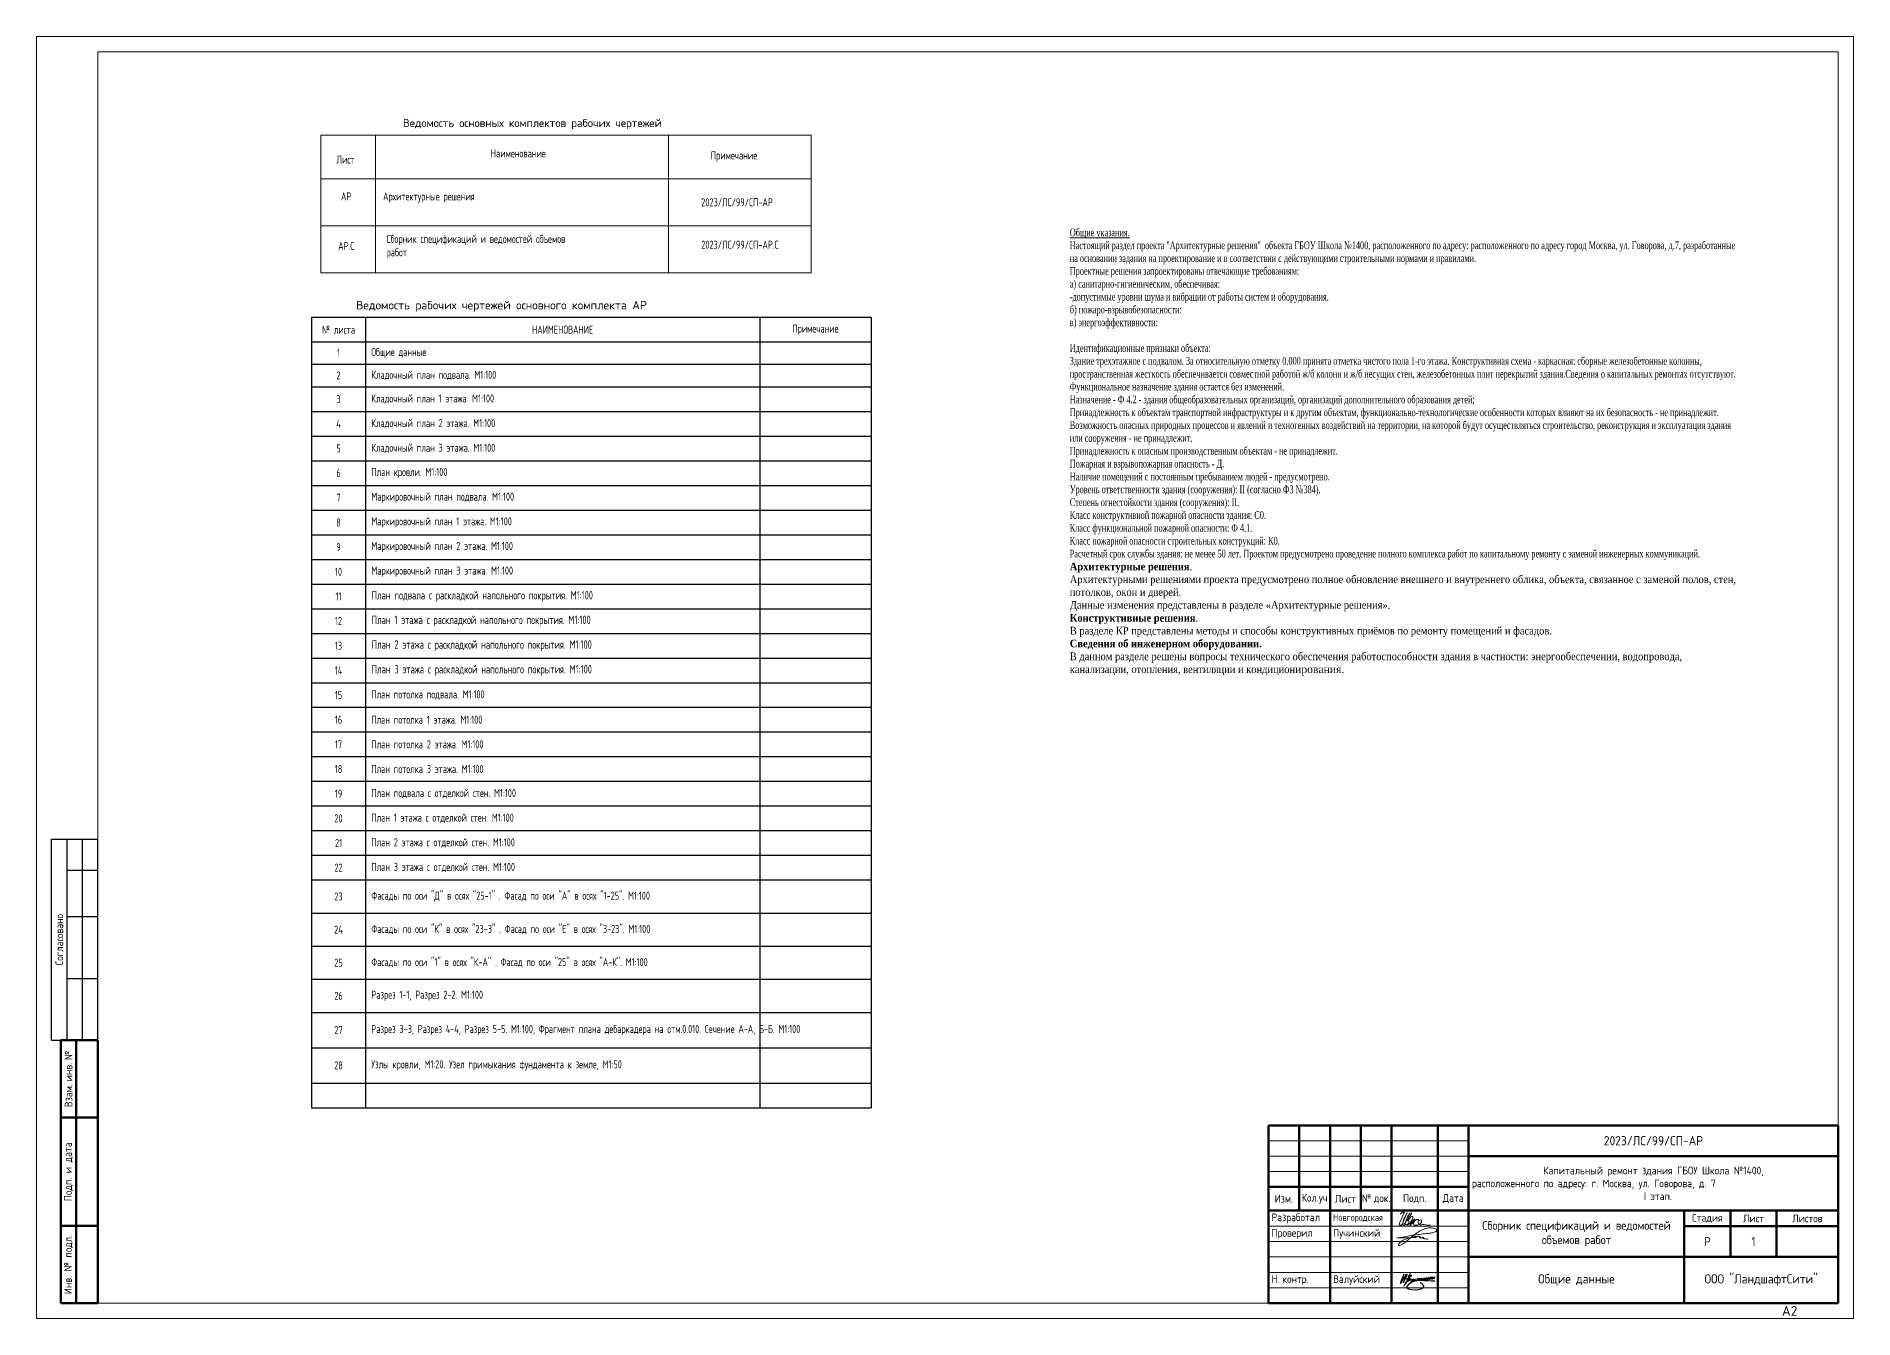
# Model space of a CAD drawing. Header units: millimetres. Extents: x 77165 to 11476408, y -193619 to 1121001.
# Drawn here: x 114698 to 173698, y 344382 to 385984 of the extents above; entities that cross this region are included whole.
import ezdxf

# ---------------------------------------------------------------- set-up
doc = ezdxf.new("R2010")
doc.units = ezdxf.units.MM
doc.layers.add('Элементы узлов', color=7, linetype='Continuous', lineweight=9)
doc.styles.add('ISOCPEUR', font='isocpeur.ttf', dxfattribs={"width": 0.7, "height": 270})
doc.styles.add('ISOCPEUR_11', font='isocpeur.ttf', dxfattribs={"height": 3.5})
doc.styles.add('ISOCPEUR_2', font='isocpeur.ttf', dxfattribs={"width": 0.9, "height": 300})
doc.styles.add('Гост А', font='isocpeur.ttf', dxfattribs={"width": 0.9, "height": 2.5})

# ---------------------------------------------------------------- blocks, each defined once
blk = doc.blocks.new('*T639')
at = {"layer": 'Элементы узлов', "color": 0, "linetype": 'ByBlock', "lineweight": -2, "ltscale": 100, "transparency": 16777216}
for p, q in [((0, 0), (18170, 0)), ((0, 0), (0, -25645)), ((1758, 0), (1758, -25645)), ((14555, 0), (14555, -25645)), ((18170, 0), (18170, -25645)), ((0, -801), (18170, -801)), ((0, -1522), (18170, -1522)), ((0, -2254), (18170, -2254)), ((0, -3054), (18170, -3054)), ((0, -3854), (18170, -3854)), ((0, -4654), (18170, -4654)), ((0, -5454), (18170, -5454)), ((0, -6254), (18170, -6254)), ((0, -7054), (18170, -7054)), ((0, -7854), (18170, -7854)), ((0, -8654), (18170, -8654)), ((0, -9454), (18170, -9454)), ((0, -10254), (18170, -10254)), ((0, -11054), (18170, -11054)), ((0, -11854), (18170, -11854)), ((0, -12654), (18170, -12654)), ((0, -13454), (18170, -13454)), ((0, -14254), (18170, -14254)), ((0, -15054), (18170, -15054)), ((0, -15854), (18170, -15854)), ((0, -16654), (18170, -16654)), ((0, -17454), (18170, -17454)), ((0, -18254), (18170, -18254)), ((0, -19328), (18170, -19328)), ((0, -20402), (18170, -20402)), ((0, -21477), (18170, -21477)), ((0, -22551), (18170, -22551)), ((0, -23698), (18170, -23698)), ((0, -24845), (18170, -24845)), ((0, -25645), (18170, -25645))]:
    blk.add_line(p, q, dxfattribs=at)
at = {"layer": 'Элементы узлов', "color": 0, "lineweight": 0, "ltscale": 100, "transparency": 16777216, "style": 'ISOCPEUR'}
for s, insert, char_height, width, attachment_point in [('№ листа', (879, -401), 259.7, 1649.81, 5), ('НАИМЕНОВАНИЕ', (8157, -401), 259.75, 12688.43, 5), ('Примечание ', (16363, -401), 259.75, 3505.47, 5), ('1', (879, -1161), 260, 1649.81, 5), ('Общие данные', (1945, -1161), 259.75, 12423.01, 4), ('2', (879, -1888), 260, 1649.81, 5), ('Кладочный план подвала. М1:100', (1945, -1888), 259.75, 12423.01, 4), ('3', (879, -2654), 260, 1649.81, 5), ('Кладочный план 1 этажа. М1:100', (1945, -2654), 259.75, 12423.01, 4), ('4', (879, -3454), 260, 1649.81, 5), ('Кладочный план 2 этажа. М1:100', (1945, -3454), 259.75, 12423.01, 4), ('5', (879, -4254), 260, 1649.81, 5), ('Кладочный план 3 этажа. М1:100', (1945, -4254), 259.75, 12423.01, 4), ('6', (879, -5054), 260, 1649.81, 5), ('План кровли. М1:100', (1945, -5054), 259.75, 12423.01, 4), ('7', (879, -5854), 260, 1649.81, 5), ('Маркировочный план подвала. М1:100', (1945, -5854), 259.75, 12423.01, 4), ('Маркировочный план 1 этажа. М1:100', (1945, -6654), 259.75, 12423.01, 4), ('8', (879, -6654), 260, 1649.81, 5), ('9', (879, -7454), 260, 1649.81, 5), ('Маркировочный план 2 этажа. М1:100', (1945, -7454), 259.75, 12423.01, 4), ('10', (879, -8254), 259.7, 1649.81, 5), ('Маркировочный план 3 этажа. М1:100', (1945, -8254), 259.75, 12423.01, 4), ('11', (879, -9054), 259.7, 1649.81, 5), ('План подвала с раскладкой напольного покрытия. М1:100', (1956, -9054), 275, 12401.04, 4), ('12', (879, -9854), 259.7, 1649.81, 5), ('План 1 этажа с раскладкой напольного покрытия. М1:100', (1956, -9854), 275, 12401.04, 4), ('13', (879, -10654), 259.7, 1649.81, 5), ('План 2 этажа с раскладкой напольного покрытия. М1:100', (1956, -10654), 275, 12401.04, 4), ('14', (879, -11454), 259.7, 1649.81, 5), ('План 3 этажа с раскладкой напольного покрытия. М1:100', (1956, -11454), 275, 12401.04, 4), ('15', (879, -12254), 259.7, 1649.81, 5), ('План потолка подвала. М1:100', (1945, -12254), 259.75, 12423.01, 4), ('16', (879, -13054), 259.7, 1649.81, 5), ('План потолка 1 этажа. М1:100', (1945, -13054), 259.75, 12423.01, 4), ('17', (879, -13854), 259.7, 1649.81, 5), ('План потолка 2 этажа. М1:100', (1945, -13854), 259.75, 12423.01, 4), ('18', (879, -14654), 259.7, 1649.81, 5), ('План потолка 3 этажа. М1:100', (1945, -14654), 259.75, 12423.01, 4), ('19', (879, -15454), 259.7, 1649.81, 5), ('План подвала с отделкой стен. М1:100', (1945, -15454), 259.75, 12423.01, 4), ('20', (879, -16254), 259.7, 1649.81, 5), ('План 1 этажа с отделкой стен. М1:100', (1945, -16254), 259.75, 12423.01, 4), ('21', (879, -17054), 259.7, 1649.81, 5), ('План 2 этажа с отделкой стен. М1:100', (1945, -17054), 259.75, 12423.01, 4), ('22', (879, -17854), 259.7, 1649.81, 5), ('План 3 этажа с отделкой стен. М1:100', (1945, -17854), 259.75, 12423.01, 4), ('23', (879, -18791), 259.7, 1649.81, 5), ('Фасады по оси "Д" в осях "25-1" . Фасад по оси "А" в осях "1-25". М1:100', (1945, -18791), 259.75, 12423.01, 4), ('24', (879, -19865), 259.7, 1649.81, 5), ('Фасады по оси "К" в осях "23-3" . Фасад по оси "Е" в осях "3-23". М1:100', (1945, -19865), 259.75, 12423.01, 4), ('25', (879, -20939), 259.7, 1649.81, 5), ('Фасады по оси "1" в осях "К-А" . Фасад по оси "25" в осях "А-К". М1:100', (1945, -20939), 259.75, 12423.01, 4), ('26', (879, -22014), 259.7, 1649.81, 5), ('Разрез 1-1, Разрез 2-2. М1:100', (1945, -22014), 259.75, 12423.01, 4), ('27', (879, -23124), 259.7, 1649.81, 5), ('Разрез 3-3, Разрез 4-4, Разрез 5-5. М1:100, Фрагмент плана дебаркадера на отм.0.010. Сечение А-А, Б-Б. М1:100', (1945, -23124), 259.748, 12423.01, 4), ('28', (879, -24272), 259.7, 1649.81, 5), ('Узлы кровли, М1:20. Узел примыкания фундамента к земле, М1:50', (1945, -24272), 259.75, 12423.01, 4)]:
    blk.add_mtext(s, dxfattribs=dict(at, insert=insert, char_height=char_height, width=width, attachment_point=attachment_point))
blk = doc.blocks.new('*T640')
at = {"layer": 'Элементы узлов', "color": 0, "lineweight": 53, "ltscale": 100, "transparency": 16777216}
for p, q in [((0, 0), (0, 8531)), ((0, 8531), (1204, 8531)), ((502, 0), (502, 8531)), ((1204, 0), (1204, 8531)), ((0, 6022), (1204, 6022)), ((0, 2509), (1204, 2509)), ((0, 0), (1204, 0))]:
    blk.add_line(p, q, dxfattribs=at)
at = {"layer": 'Элементы узлов', "color": 7, "ltscale": 100, "transparency": 16777216, "char_height": 250.92, "attachment_point": 5, "rotation": 90, "style": 'ISOCPEUR_2'}
for s, insert, width in [('Взам.{\\fArial|b0|i0|c0|p34;\\~}инв.{\\fArial|b0|i0|c0|p34;\\~}№', (251, 7277), 2408.79), ('Подп. и дата', (251, 4266), 3412.45), ('Инв. № подл.', (251, 1255), 2408.79)]:
    blk.add_mtext(s, dxfattribs=dict(at, insert=insert, width=width))
blk = doc.blocks.new('*T641')
at = {"layer": 'Элементы узлов', "color": 0, "linetype": 'ByBlock', "lineweight": 25, "ltscale": 100, "transparency": 16777216}
for p, q in [((0, 0), (0, 6524)), ((0, 6524), (1505, 6524)), ((502, 0), (502, 6524)), ((1004, 0), (1004, 6524)), ((1505, 0), (1505, 6524)), ((502, 5520), (1505, 5520)), ((502, 4015), (1505, 4015)), ((502, 2007), (1505, 2007)), ((0, 0), (1505, 0))]:
    blk.add_line(p, q, dxfattribs=at)
at = {"layer": 'Элементы узлов', "color": 7, "ltscale": 100, "transparency": 16777216, "insert": (251, 3262), "char_height": 250.92, "width": 6423.44, "attachment_point": 5, "rotation": 90, "style": 'ISOCPEUR_2'}
blk.add_mtext('Согласовано', dxfattribs=at)
blk = doc.blocks.new('*T642')
at = {"layer": 'Элементы узлов', "color": 0, "linetype": 'ByBlock', "lineweight": 53, "ltscale": 100, "transparency": 16777216}
for p, q in [((0, 0), (18500, 0)), ((0, 0), (0, -5771)), ((1000, 0), (1000, -2767)), ((2000, 0), (2000, -5771)), ((3000, 0), (3000, -2767)), ((4000, 0), (4000, -5771)), ((5500, 0), (5500, -5771)), ((6500, 0), (6500, -5771)), ((18500, 0), (18500, -5771)), ((6500, -1000), (18500, -1000)), ((0, -2000), (6500, -2000)), ((0, -2767), (18500, -2767)), ((13500, -2767), (13500, -5771)), ((15000, -2767), (15000, -4271)), ((16500, -2767), (16500, -4271)), ((13500, -3271), (18500, -3271)), ((6500, -4271), (18500, -4271)), ((0, -5771), (18500, -5771))]:
    blk.add_line(p, q, dxfattribs=at)
at = {"layer": 'Элементы узлов', "color": 0, "linetype": 'ByBlock', "ltscale": 100, "transparency": 16777216}
for p, q in [((0, -500), (6500, -500)), ((0, -1000), (6500, -1000)), ((0, -1500), (6500, -1500)), ((0, -3271), (6500, -3271)), ((0, -3771), (6500, -3771)), ((0, -4271), (6500, -4271)), ((0, -4771), (6500, -4771)), ((0, -5271), (6500, -5271))]:
    blk.add_line(p, q, dxfattribs=at)
at = {"layer": 'Элементы узлов', "color": 7, "ltscale": 100, "transparency": 16777216}
for s, insert, char_height, width, attachment_point, style in [('2023/ЛС/99/СП-АР', (12500, -500), 300, 11998.97, 5, 'ISOCPEUR_2'), ('Капитальный ремонт здания ГБОУ Школа №1400, \\Pрасположенного по адресу: г. Москва, ул. Говорова, д. 7                               I этап.                         ', (12500, -1883), 250, 11900, 5, 'ISOCPEUR_2'), ('Изм.', (500, -2383), 250, 900, 5, 'ISOCPEUR_2'), ('Кол.уч', (1500, -2383), 250, 900, 5, 'ISOCPEUR_2'), ('Лист', (2500, -2383), 250, 900, 5, 'ISOCPEUR_2'), ('№{\\fArial|b0|i0|c0|p34;\\~}док.', (3500, -2383), 250, 900, 5, 'ISOCPEUR_2'), ('Подп.', (4750, -2383), 250, 1400, 5, 'ISOCPEUR_2'), ('Дата', (6000, -2383), 250, 900, 5, 'ISOCPEUR_2'), ('Разработал', (100, -3019), 250, 1800, 4, 'ISOCPEUR_2'), ('Новгородская', (2100, -3019), 220, 1800, 4, 'ISOCPEUR_2'), ('Стадия', (14250, -3019), 250, 1400, 5, 'ISOCPEUR_2'), ('Лист', (15750, -3019), 250, 1400, 5, 'ISOCPEUR_2'), ('Листов', (17500, -3019), 250, 1900, 5, 'ISOCPEUR_2'), ('Проверил', (100, -3521), 250, 1800, 4, 'ISOCPEUR_2'), ('Пучинский', (2100, -3521), 250, 1800, 4, 'ISOCPEUR_2'), ('Сборник спецификаций и ведомостей объемов работ', (10000, -3519), 280, 6900, 5, 'Гост А'), ('Р', (14250, -3771), 300, 1400, 5, 'ISOCPEUR_2'), ('1', (15750, -3771), 300, 1400, 5, 'Гост А'), ('Н.{\\fArial|b0|i0|c204|p34;\\~}контр.', (100, -5021), 250, 1800, 4, 'ISOCPEUR_2'), ('Валуйский', (2100, -5021), 250, 1800, 4, 'ISOCPEUR_2'), ('Общие данные', (10000, -5021), 300, 6900, 5, 'Гост А'), ('ООО "ЛандшафтСити"', (16000, -5021), 300, 4900, 5, 'ISOCPEUR_2')]:
    blk.add_mtext(s, dxfattribs=dict(at, insert=insert, char_height=char_height, width=width, attachment_point=attachment_point, style=style))
blk = doc.blocks.new('A$C028E7EB7')
at = {"color": 152, "lineweight": 30}
for points, start_tangent, end_tangent in [([(-5.86, 2.7), (-7.4, -1.42), (-4.5, 2.75), (-6.13, -1.19)], (-3.024341, -6.865927), (-3.13346, -6.653958)), ([(-3.06, 2.96), (-4.54, -0.45), (-5.86, -2.62)], (-1.530569, -3.723269), (-1.274457, -1.858588)), ([(1.51, -0.96), (3.03, -2.88), (-4.42, -3.05), (-3.51, -1.67), (8.14, -0.23)], (4.324083, -2.277605), (13.764806, 1.386418)), ([(-2.01, 0.46), (-2.79, -0.4), (-2.26, -0.36), (-1.4, 0.62), (-1.89, -0.3), (-1.41, -0.23), (-0.67, 0.51), (-0.92, -0.15), (-0.43, -0.11), (0.49, 0.86), (-0.03, -0.07), (0.44, -0.04), (1.27, 0.87), (0.75, 0), (1.18, 0.05), (2.11, 0.92), (1.63, 0.05), (2.07, 0.11), (2.91, 0.98), (2.48, 0.15), (2.87, 0.17), (3.78, 1.08), (3.27, 0.25), (3.77, 0.27), (4.49, 1.16), (4.12, 0.35), (4.51, 0.37), (5.34, 1.26), (4.88, 0.43), (5.07, 0.47), (6.1, 1.34), (5.3, 0.56), (5.83, 0.55), (6.66, 1.39), (6.21, 0.62), (6.56, 0.68), (7.29, 1.44), (6.86, 0.58), (7.41, 0.79), (7.89, 1.48), (7.57, 0.57)], (-1.075, -0.998812), (-0.496207, -1.340461))]:
    blk.add_spline(points, degree=3, dxfattribs=dict(at, start_tangent=start_tangent, end_tangent=end_tangent))
blk.add_open_spline([(-3.95, 1.96), (-3.05, 2.23), (-1.69, 2.65), (-3.33, 1.14), (-5.61, 0.03), (-2.62, 1.07), (-2.72, 0.07), (-4.32, -0.65), (-5.39, -1.14)], degree=3, knots=[0, 0, 0, 0, 1, 1.5, 2, 2.5, 3, 4, 4, 4, 4], dxfattribs=at)
blk = doc.blocks.new('A$Ccd7bb0a8')
at = {"color": 5, "lineweight": 18}
blk.add_lwpolyline([(205, 2586), (245, 2622), (280, 2646), (326, 2656), (345, 2645), (340, 2621), (323, 2597), (295, 2544), (250, 2438), (190, 2293), (179, 2259), (183, 2228), (249, 2230), (298, 2286), (343, 2413), (371, 2485), (416, 2595), (438, 2629), (371, 2507), (332, 2431), (310, 2352), (294, 2275), (310, 2228), (355, 2234), (380, 2286), (395, 2338), (404, 2376), (418, 2413), (420, 2413), (452, 2503), (483, 2552), (527, 2605), (546, 2623), (578, 2631), (576, 2609), (567, 2579), (538, 2548), (501, 2505), (468, 2449), (436, 2392), (398, 2340), (362, 2297), (350, 2264), (402, 2241), (477, 2284), (486, 2311), (490, 2343), (486, 2367), (468, 2385), (425, 2385), (465, 2388), (522, 2454), (553, 2496), (584, 2515), (619, 2512), (627, 2494), (624, 2468), (610, 2424), (587, 2392), (558, 2343), (533, 2307), (497, 2277), (470, 2252), (459, 2240), (416, 2231), (527, 2270), (576, 2312), (621, 2348), (651, 2372), (674, 2405), (676, 2438), (628, 2367), (596, 2324), (569, 2283), (556, 2257), (524, 2223), (614, 2293), (644, 2333), (686, 2367), (740, 2418), (800, 2428), (809, 2402), (753, 2412), (696, 2396), (667, 2343), (643, 2293), (644, 2272), (651, 2253), (667, 2234), (687, 2230), (738, 2227), (754, 2234), (818, 2252), (880, 2291), (899, 2330), (906, 2392), (868, 2398), (816, 2386), (794, 2356), (796, 2315), (806, 2276), (816, 2252), (848, 2239), (903, 2239), (943, 2249), (982, 2256), (1035, 2236), (1079, 2226), (1156, 2227), (1198, 2236)], dxfattribs=at)
at = {"color": 160, "lineweight": 18}
blk.add_lwpolyline([(205, 2586), (245, 2622), (280, 2646), (326, 2656), (345, 2645), (340, 2621), (323, 2597), (295, 2544), (250, 2438), (190, 2293), (179, 2259), (183, 2228), (249, 2230), (298, 2286), (343, 2413), (371, 2485), (416, 2595), (438, 2629), (371, 2507), (332, 2431), (310, 2352), (294, 2275), (310, 2228), (355, 2234), (380, 2286), (395, 2338), (404, 2376), (418, 2413), (420, 2413), (452, 2503), (483, 2552), (527, 2605), (546, 2623), (578, 2631), (576, 2609), (567, 2579), (538, 2548), (501, 2505), (468, 2449), (436, 2392), (398, 2340), (362, 2297), (350, 2264), (402, 2241), (477, 2284), (486, 2311), (490, 2343), (486, 2367), (468, 2385), (425, 2385), (465, 2388), (522, 2454), (553, 2496), (584, 2515), (619, 2512), (627, 2494), (624, 2468), (610, 2424), (587, 2392), (558, 2343), (533, 2307), (497, 2277), (470, 2252), (459, 2240), (416, 2231), (527, 2270), (576, 2312), (621, 2348), (651, 2372), (674, 2405), (676, 2438), (628, 2367), (596, 2324), (569, 2283), (556, 2257), (524, 2223), (614, 2293), (644, 2333), (686, 2367), (740, 2418), (800, 2428), (809, 2402), (753, 2412), (696, 2396), (667, 2343), (643, 2293), (644, 2272), (651, 2253), (667, 2234), (687, 2230), (738, 2227), (754, 2234), (818, 2252), (880, 2291), (899, 2330), (906, 2392), (868, 2398), (816, 2386), (794, 2356), (796, 2315), (806, 2276), (816, 2252), (848, 2239), (903, 2239), (943, 2249), (982, 2256), (1035, 2236), (1079, 2226), (1156, 2227), (1198, 2236)], dxfattribs=at)
at = {"color": 160, "lineweight": 20}
blk.add_spline([(729, 1833), (436, 1821), (171, 1815), (102, 1816), (205, 1825), (284, 1843), (514, 1885), (948, 1943), (1177, 1969), (1286, 1990), (1344, 2012), (1380, 2033), (1389, 2061), (1386, 2087), (1356, 2107), (1303, 2129), (1230, 2140), (1135, 2139), (1043, 2119), (928, 2078), (750, 1978), (666, 1915), (530, 1806), (388, 1686), (244, 1589), (188, 1567), (160, 1567), (157, 1573), (158, 1598), (190, 1652), (249, 1705), (365, 1765), (469, 1805), (592, 1836), (660, 1853), (716, 1861), (770, 1866), (823, 1865), (852, 1859), (854, 1849), (849, 1842), (844, 1835), (842, 1825), (850, 1818), (868, 1821), (897, 1820), (921, 1823), (950, 1827), (966, 1830), (975, 1829), (974, 1824), (961, 1824), (957, 1816), (960, 1805), (968, 1799), (986, 1791), (1052, 1783), (1123, 1771)], degree=3, dxfattribs=at)
for points, start_tangent, end_tangent in [([(330, 637), (219, 341), (428, 641), (311, 357)], (-217.752528, -494.346774), (-225.60915, -479.084955)), ([(532, 656), (425, 411), (330, 254)], (-110.200942, -268.075348), (-91.760926, -133.818305)), ([(861, 374), (970, 236), (434, 223), (500, 322), (1338, 426)], (311.333984, -163.987527), (991.066049, 99.82208)), ([(608, 476), (552, 414), (590, 417), (652, 488), (616, 421), (651, 426), (704, 479), (686, 432), (721, 435), (787, 505), (750, 438), (784, 440), (844, 505), (806, 443), (837, 447), (904, 509), (870, 447), (901, 450), (962, 513), (931, 454), (959, 455), (1024, 520), (988, 461), (1023, 462), (1075, 527), (1049, 468), (1077, 470), (1137, 534), (1103, 474), (1117, 477), (1191, 539), (1134, 483), (1172, 483), (1232, 543), (1199, 487), (1225, 492), (1277, 547), (1246, 485), (1285, 500), (1320, 549), (1298, 484)], (-77.399991, -71.914494), (-35.726939, -96.513194))]:
    blk.add_spline(points, degree=3, dxfattribs=dict(at, start_tangent=start_tangent, end_tangent=end_tangent))
blk.add_open_spline([(468, 584), (533, 604), (630, 634), (512, 525), (348, 445), (564, 520), (556, 448), (441, 396), (364, 361)], degree=3, knots=[0, 0, 0, 0, 1, 1.5, 2, 2.5, 3, 4, 4, 4, 4], dxfattribs=at)
at = {"color": 160, "lineweight": 20, "xscale": 72.00000000000001, "yscale": 72.00000000000001, "zscale": 72.00000000000001}
blk.add_blockref('A$C028E7EB7', (752, 443), dxfattribs=at)

msp = doc.modelspace()

# ---------------------------------------------------------------- linework, layer by layer
at = {"layer": 'Элементы узлов', "ltscale": 20}
for p, q in [((123931.56561, 382781.71339), (139858.23839, 382781.71339)), ((123931.56561, 382781.71339), (123931.56561, 378316.71339)), ((125705.02005, 382781.71339), (125705.02005, 378316.71339)), ((135218.84291, 382781.71339), (135218.84291, 378316.71339)), ((139858.23839, 382781.71339), (139858.23839, 378316.71339)), ((123931.566, 381356.71339), (139858.23839, 381356.71339)), ((123931.566, 381356.71339), (139858.23839, 381356.71339)), ((123931.56642, 379836.71339), (139858.23839, 379836.71339)), ((173198.03975, 344883.85462), (173198.03977, 345319.27849)), ((173198.03975, 344882.34473), (173198.03977, 345319.27849))]:
    msp.add_line(p, q, dxfattribs=at)
at = {"layer": 'Элементы узлов', "lineweight": 5}
msp.add_line((123931.56642, 378316.71339), (139858.23839, 378316.71339), dxfattribs=at)
at = {"layer": 'Элементы узлов', "lineweight": 20, "ltscale": 20}
for p, q in [((173198.03977, 344883.7366), (173198.0398, 350379.54945)), ((154707.44498, 344882.34559), (173198.03975, 344882.34473))]:
    msp.add_line(p, q, dxfattribs=at)
at = {"layer": 'Элементы узлов', "ltscale": 20}
msp.add_lwpolyline([(114698.02851, 385983.69101), (173698.03975, 385982.82579), (173698.03975, 344382.34473), (114698.03975, 344382.34473), (114698.02851, 385983.69101)], dxfattribs=at)
msp.add_lwpolyline([(116698.02851, 385483.69101), (173198.03975, 385482.82579), (173198.03975, 344882.34473), (116698.03975, 344882.34473)], close=True, dxfattribs=at)

# ---------------------------------------------------------------- block references
for name, p in [('*T639', (123629.29512, 376869.36777)), ('*T641', (115192.54701, 353413.47121)), ('*T640', (115493.64542, 344882.34473)), ('*T642', (154698.03975, 350653.37296))]:
    msp.add_blockref(name, p)
at = {"layer": 'Элементы узлов', "linetype": 'ByBlock', "lineweight": 15, "ltscale": 300}
msp.add_blockref('A$Ccd7bb0a8', (158765.66848, 345185.2013), dxfattribs=at)

# ---------------------------------------------------------------- texts
at = {"layer": 'Элементы узлов', "lineweight": 5, "style": 'ISOCPEUR'}
for s, height, p in [('Ведомость основных комплектов рабочих чертежей', 261.25, (126601.5931, 383042.74064)), ('Ведомость рабочих чертежей основного комплекта АР', 275, (125083.27129, 377126.21018))]:
    msp.add_text(s, height=height, dxfattribs=at).set_placement(p)
at = {"layer": 'Элементы узлов', "lineweight": 5, "attachment_point": 1, "style": 'ISOCPEUR'}
for s, insert, char_height, width in [('Лист', (124444.41248, 382116.46319), 261.25, 741.9786029), ('Наименование', (129449.90294, 382317.35476), 261.25, 741.9786029), ('Примечание', (136593.85484, 382252.91686), 261.25, 741.9786029), ('\\PАР', (124587.27571, 381356.71339), 261.25, 741.9786029), ('\\PАрхитектурные решения', (125954.68285, 381356.71339), 261.25, 20382.8959298), ('2023/ЛС/99/СП-АР', (136284.83319, 380732.91686), 261.25, 741.9786029), ('Сборник спецификаций и ведомостей объемов \\Pработ ', (126068.73676, 379543.8584), 261.25, 20382.8959298), ('{\\fTimes New Roman|b0|i0|c204|p18;\\LОбщие указания. \\P\\lНастоящий раздел проекта "Архитектурные решения"  объекта ГБОУ Школа №1400, расположенного по адресу: расположенного по адресу город Москва, ул. Говорова, д.7, разработанные на основании задания на проектирование и в соответствии с действующими строительными нормами и правилами.\\PПроектные решения запроектированы отвечающие требованиям:\\Pа) санитарно-гигиеническим, обеспечивая:\\P-допустимые уровни шума и вибрации от работы систем и оборудования.\\Pб) пожаро-взрывобезопасности:\\Pв) энергоэффективности:\\P\\PИдентификационные признаки объекта: \\PЗдание трехэтажное с подвалом. За относительную отметку 0.000 принята отметка чистого пола 1-го этажа. Конструктивная схема - каркасная: сборные железобетонные колонны, пространственная жесткость обеспечивается совместной работой ж/б колонн и ж/б несущих стен, железобетонных плит перекрытий здания.Сведения о капитальных ремонтах отсутствуют. Функциональное назначение здания остается без изменений.\\PНазначение - Ф 4.2 - здания общеобразовательных организаций, организаций дополнительного образования детей; \\PПринадлежность к объектам транспортной инфраструктуры и к другим объектам, функционально-технологические особенности которых влияют на их безопасность - не принадлежит. \\PВозможность опасных природных процессов и явлений и техногенных воздействий на территории, на которой будут осуществляться строительство, реконструкция и эксплуатация здания или сооружения - не принадлежит. \\PПринадлежность к опасным производственным объектам - не принадлежит. \\PПожарная и взрывопожарная опасность - Д. \\PНаличие помещений с постоянным пребыванием людей - предусмотрено.\\PУровень ответственности здания (сооружения): II (согласно ФЗ №384). \\PСтепень огнестойкости здания (сооружения): II. \\PКласс конструктивной пожарной опасности здания: С0. \\PКласс функциональной пожарной опасности: Ф 4.1. \\PКласс пожарной опасности строительных конструкций: К0. \\PРасчетный срок службы здания: не менее 50 лет. Проектом предусмотрено проведение полного комплекса работ по капитальному ремонту с заменой инженерных коммуникаций.\\P\\fTimes New Roman|b1|i0|c204|p18;\\H1.00001x;\\W0.9;Архитектурные решения\\fTimes New Roman|b0|i0|c204|p18;.\\PАрхитектурными решениями проекта предусмотрено полное обновление внешнего и внутреннего облика, объекта, связанное с заменой полов, стен, потолков, окон и дверей.\\PДанные изменения представлены в разделе «Архитектурные решения».\\P\\fTimes New Roman|b1|i0|c204|p18;Конструктивные решения\\fTimes New Roman|b0|i0|c204|p18;.\\PВ разделе КР представлены методы и способы конструктивных приёмов по ремонту помещений и фасадов.\\P\\fTimes New Roman|b1|i0|c204|p18;Сведения об инженерном оборудовании.\\P\\pxb0.25;\\fTimes New Roman|b0|i0|c204|p18;В данном разделе решены вопросы технического обеспечения работоспособности здания в частности: энергообеспечении, водопровода, канализации, отопления, вентиляции и кондицион\\H0.99999x;\\W1;ирования.\\P\\fTimes New Roman|b0|i0|c0|p18;\\L }', (148248.61922, 379747.48462), 250, 21455.6799261), ('\\PАР.С', (124499.93036, 379751.67133), 261.25, 741.9786029), ('2023/ЛС/99/СП-АР.С', (136284.83319, 379354.71146), 261.25, 741.9786029)]:
    msp.add_mtext(s, dxfattribs=dict(at, insert=insert, char_height=char_height, width=width))
at = {"layer": 'Элементы узлов', "insert": (170164.19725, 344790.41008), "char_height": 315.875, "width": 20668.0217795, "attachment_point": 1, "line_spacing_factor": 1.149209, "style": 'ISOCPEUR_11'}
msp.add_mtext('      А2', dxfattribs=at)

doc.saveas('drawing.dxf')
